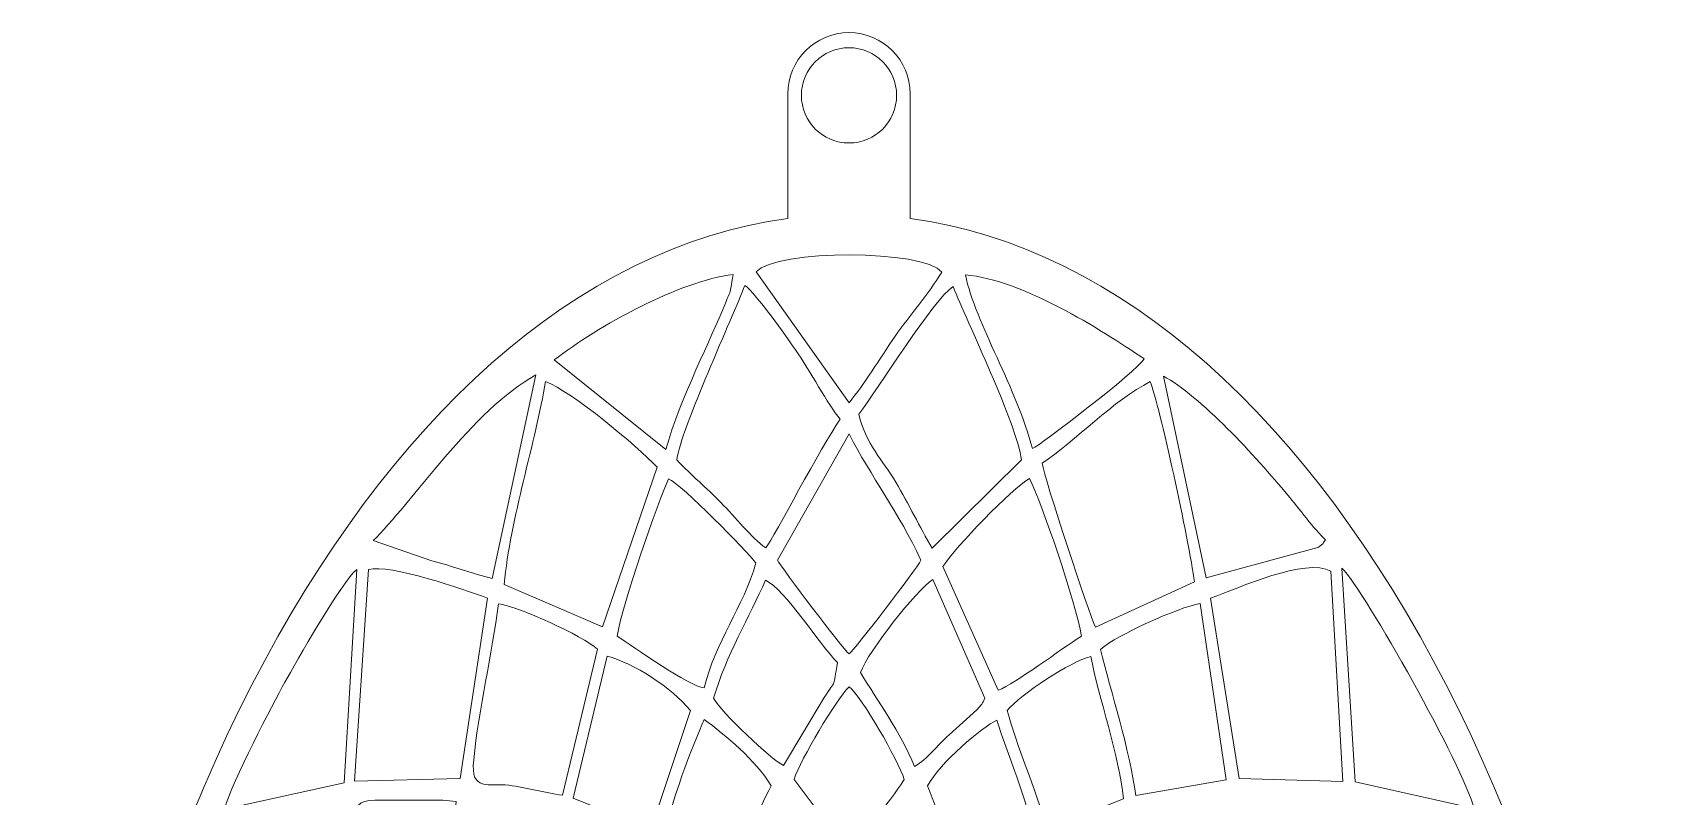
# Model space of a CAD drawing. Header units: millimetres. Extents: x -95 to 95, y -175 to 175.
# Drawn here: x 34.8 to 94.8, y 28.3 to 56.3 of the extents above; entities that cross this region are included whole.
import ezdxf

# ---------------------------------------------------------------- set-up
doc = ezdxf.new("R2010")
doc.units = ezdxf.units.MM
doc.header["$MEASUREMENT"] = 0
doc.layers.add('Camada 1', color=7, linetype='Continuous')

msp = doc.modelspace()

# ---------------------------------------------------------------- linework, layer by layer
at = {"layer": 'Camada 1', "color": 250, "lineweight": 9}
msp.add_ellipse((64.7548, 54.0118), major_axis=(1.7502, 0), ratio=0.9998857, dxfattribs=at)
for points, knots in [([(67.0046, 54.0657), (67.0046, 54.0657), (67.0046, 49.4857), (67.0046, 49.4857), (67.0046, 49.4857), (82.5225, 47.4014), (94.7546, 23.9353), (94.7546, -4.7067), (94.7546, -4.7067), (94.7546, -34.7198), (81.3236, -59.0509), (64.7546, -59.0509), (64.7546, -59.0509), (48.1856, -59.0509), (34.7546, -34.7198), (34.7546, -4.7067), (34.7546, -4.7067), (34.7546, 23.9353), (46.9867, 47.4014), (62.5046, 49.4857), (62.5046, 49.4857), (62.5046, 49.4857), (62.5046, 54.0657), (62.5046, 54.0657), (62.5046, 54.0657), (62.5046, 55.3084), (63.5119, 56.3157), (64.7546, 56.3157), (64.7546, 56.3157), (65.9973, 56.3157), (67.0046, 55.3084), (67.0046, 54.0657)], [0, 0, 0, 0, 0.1111111, 0.1111111, 0.1111111, 0.1111111, 0.2222222, 0.2222222, 0.2222222, 0.2222222, 0.3333333, 0.3333333, 0.3333333, 0.3333333, 0.4444444, 0.4444444, 0.4444444, 0.4444444, 0.5555556, 0.5555556, 0.5555556, 0.5555556, 0.6666667, 0.6666667, 0.6666667, 0.6666667, 0.7777778, 0.7777778, 0.7777778, 0.7777778, 1, 1, 1, 1]), ([(61.3401, 47.5257), (61.3401, 47.5257), (64.7549, 42.7174), (64.7549, 42.7174), (64.7549, 42.7174), (65.3371, 43.4258), (65.8666, 44.3109), (66.4514, 45.1577), (66.4514, 45.1577), (66.9988, 45.9504), (67.6482, 46.6766), (68.166, 47.5176), (68.166, 47.5176), (67.5175, 48.349), (62.0667, 48.3685), (61.3401, 47.5257)], [0, 0, 0, 0, 0.2, 0.2, 0.2, 0.2, 0.4, 0.4, 0.4, 0.4, 0.6, 0.6, 0.6, 0.6, 1, 1, 1, 1]), ([(53.925, 44.2887), (53.925, 44.2887), (58.0237, 41.0023), (58.0237, 41.0023), (58.0237, 41.0023), (58.5462, 42.8674), (59.7342, 45.1548), (60.187, 46.3127), (60.187, 46.3127), (60.4838, 47.0718), (60.3345, 46.5388), (60.4973, 47.4257), (60.4973, 47.4257), (58.5399, 47.1925), (55.5338, 45.5492), (53.925, 44.2887)], [0, 0, 0, 0, 0.2, 0.2, 0.2, 0.2, 0.4, 0.4, 0.4, 0.4, 0.6, 0.6, 0.6, 0.6, 1, 1, 1, 1]), ([(71.4943, 41.0283), (71.764, 41.1446), (75.3315, 43.8621), (75.6022, 44.3273), (75.6022, 44.3273), (73.9465, 45.4402), (71.1608, 47.2297), (69.0314, 47.4149), (69.0314, 47.4149), (69.4043, 45.6291), (70.9375, 43.2226), (71.4943, 41.0283)], [0, 0, 0, 0, 0.25, 0.25, 0.25, 0.25, 0.5, 0.5, 0.5, 0.5, 1, 1, 1, 1]), ([(58.4217, 40.612), (58.9848, 40.0421), (59.5123, 39.5867), (60.0479, 39.0469), (60.0479, 39.0469), (60.5815, 38.509), (61.1617, 37.7603), (61.693, 37.3821), (61.693, 37.3821), (62.0348, 37.8139), (63.7026, 41.0794), (64.4306, 42.109), (64.4306, 42.109), (63.9765, 42.6495), (63.3184, 43.8949), (62.7892, 44.6632), (62.7892, 44.6632), (62.4736, 45.1214), (61.3246, 46.74), (60.925, 47.0276), (60.925, 47.0276), (60.4955, 45.8875), (58.5864, 41.766), (58.4217, 40.612)], [0, 0, 0, 0, 0.1428571, 0.1428571, 0.1428571, 0.1428571, 0.2857143, 0.2857143, 0.2857143, 0.2857143, 0.4285714, 0.4285714, 0.4285714, 0.4285714, 0.5714286, 0.5714286, 0.5714286, 0.5714286, 0.7142857, 0.7142857, 0.7142857, 0.7142857, 1, 1, 1, 1]), ([(65.1178, 42.2916), (65.3681, 41.1968), (66.0034, 40.598), (66.475, 39.8024), (66.475, 39.8024), (66.9606, 38.9833), (67.3432, 38.1498), (67.8168, 37.3736), (67.8168, 37.3736), (67.8168, 37.3736), (71.0953, 40.612), (71.0953, 40.612), (71.0953, 40.612), (70.9201, 41.9495), (69.0783, 45.7105), (68.5823, 46.9845), (68.5823, 46.9845), (67.8662, 46.5257), (65.8153, 43.2096), (65.1178, 42.2916)], [0, 0, 0, 0, 0.1666667, 0.1666667, 0.1666667, 0.1666667, 0.3333333, 0.3333333, 0.3333333, 0.3333333, 0.5, 0.5, 0.5, 0.5, 0.6666667, 0.6666667, 0.6666667, 0.6666667, 1, 1, 1, 1]), ([(47.2659, 37.6474), (47.2659, 37.6474), (49.4228, 36.9118), (49.4228, 36.9118), (49.4228, 36.9118), (50.1444, 36.7208), (50.9265, 36.4311), (51.644, 36.2564), (51.644, 36.2564), (51.644, 36.2564), (53.2473, 43.7358), (53.2473, 43.7358), (53.2473, 43.7358), (50.9431, 42.4829), (48.64, 38.9688), (47.2659, 37.6474)], [0, 0, 0, 0, 0.2, 0.2, 0.2, 0.2, 0.4, 0.4, 0.4, 0.4, 0.6, 0.6, 0.6, 0.6, 1, 1, 1, 1]), ([(52.0846, 36.0423), (52.0846, 36.0423), (55.7001, 34.4832), (55.7001, 34.4832), (55.7001, 34.4832), (55.7001, 34.4832), (57.6995, 40.3529), (57.6995, 40.3529), (57.6995, 40.3529), (56.9636, 41.1283), (54.584, 43.1286), (53.6007, 43.491), (53.6007, 43.491), (53.252, 41.3218), (52.2986, 38.4388), (52.0846, 36.0423)], [0, 0, 0, 0, 0.2, 0.2, 0.2, 0.2, 0.4, 0.4, 0.4, 0.4, 0.6, 0.6, 0.6, 0.6, 1, 1, 1, 1]), ([(71.8481, 40.4968), (71.9468, 39.897), (73.5867, 34.9452), (73.8131, 34.4647), (73.8131, 34.4647), (73.8131, 34.4647), (77.4462, 36.1331), (77.4462, 36.1331), (77.4462, 36.1331), (77.2548, 37.6503), (76.156, 42.651), (75.826, 43.4913), (75.826, 43.4913), (74.4745, 42.8159), (73.0804, 41.3057), (71.8481, 40.4968)], [0, 0, 0, 0, 0.2, 0.2, 0.2, 0.2, 0.4, 0.4, 0.4, 0.4, 0.6, 0.6, 0.6, 0.6, 1, 1, 1, 1]), ([(77.8803, 36.2806), (77.8803, 36.2806), (81.9868, 37.3989), (81.9868, 37.3989), (81.9868, 37.3989), (82.2081, 37.5525), (82.1277, 37.4852), (82.2638, 37.6761), (82.2638, 37.6761), (81.8621, 38.058), (81.2593, 38.8669), (80.8805, 39.3225), (80.8805, 39.3225), (79.7126, 40.7268), (77.6383, 42.9988), (76.3075, 43.6897), (76.3075, 43.6897), (76.3075, 43.6897), (77.8803, 36.2806), (77.8803, 36.2806)], [0, 0, 0, 0, 0.1666667, 0.1666667, 0.1666667, 0.1666667, 0.3333333, 0.3333333, 0.3333333, 0.3333333, 0.5, 0.5, 0.5, 0.5, 0.6666667, 0.6666667, 0.6666667, 0.6666667, 1, 1, 1, 1]), ([(62.1265, 36.929), (62.2677, 36.6502), (64.5453, 33.6674), (64.7549, 33.4847), (64.7549, 33.4847), (64.9652, 33.6388), (67.2201, 36.5776), (67.3988, 36.929), (67.3988, 36.929), (66.5803, 38.6855), (65.5707, 40.0012), (64.7549, 41.5689), (64.7549, 41.5689), (64.7549, 41.5689), (62.1265, 36.929), (62.1265, 36.929)], [0, 0, 0, 0, 0.2, 0.2, 0.2, 0.2, 0.4, 0.4, 0.4, 0.4, 0.6, 0.6, 0.6, 0.6, 1, 1, 1, 1]), ([(56.2389, 34.1388), (56.8283, 33.7478), (58.8987, 32.2791), (59.4329, 32.2345), (59.4329, 32.2345), (59.8361, 33.9366), (60.8696, 35.1924), (61.3356, 36.8344), (61.3356, 36.8344), (60.9902, 37.2555), (58.6039, 39.7188), (58.1207, 39.9223), (58.1207, 39.9223), (57.7677, 39.145), (56.3941, 35.2716), (56.2389, 34.1388)], [0, 0, 0, 0, 0.2, 0.2, 0.2, 0.2, 0.4, 0.4, 0.4, 0.4, 0.6, 0.6, 0.6, 0.6, 1, 1, 1, 1]), ([(68.2016, 36.6988), (68.2016, 36.6988), (70.2339, 32.1498), (70.2339, 32.1498), (70.2339, 32.1498), (70.8751, 32.4029), (72.523, 33.6465), (73.2953, 34.1353), (73.2953, 34.1353), (73.0916, 35.4022), (71.8163, 39.0825), (71.3891, 39.9345), (71.3891, 39.9345), (70.7235, 39.5523), (68.6807, 37.4162), (68.2016, 36.6988)], [0, 0, 0, 0, 0.2, 0.2, 0.2, 0.2, 0.4, 0.4, 0.4, 0.4, 0.6, 0.6, 0.6, 0.6, 1, 1, 1, 1]), ([(46.577, 28.8107), (46.577, 28.8107), (50.4648, 28.9098), (50.4648, 28.9098), (50.4648, 28.9098), (50.4648, 28.9098), (51.4755, 35.5346), (51.4755, 35.5346), (51.4755, 35.5346), (50.5953, 35.8552), (47.8936, 36.8034), (47.0944, 36.5829), (47.0944, 36.5829), (47.0944, 36.5829), (46.577, 28.8107), (46.577, 28.8107)], [0, 0, 0, 0, 0.2, 0.2, 0.2, 0.2, 0.4, 0.4, 0.4, 0.4, 0.6, 0.6, 0.6, 0.6, 1, 1, 1, 1]), ([(78.0437, 35.5281), (78.0437, 35.5281), (79.0964, 28.9041), (79.0964, 28.9041), (79.0964, 28.9041), (79.0964, 28.9041), (82.9082, 28.8014), (82.9082, 28.8014), (82.9082, 28.8014), (82.9082, 28.8014), (82.4617, 36.5212), (82.4617, 36.5212), (82.4617, 36.5212), (81.5534, 37.0456), (79.0703, 35.9118), (78.0437, 35.5281)], [0, 0, 0, 0, 0.2, 0.2, 0.2, 0.2, 0.4, 0.4, 0.4, 0.4, 0.6, 0.6, 0.6, 0.6, 1, 1, 1, 1]), ([(83.3507, 28.7806), (83.3507, 28.7806), (87.7228, 27.8028), (87.7228, 27.8028), (87.7228, 27.8028), (87.3303, 29.3429), (83.7345, 35.7664), (82.8693, 36.6359), (82.8693, 36.6359), (82.8693, 36.6359), (83.3507, 28.7806), (83.3507, 28.7806)], [0, 0, 0, 0, 0.25, 0.25, 0.25, 0.25, 0.5, 0.5, 0.5, 0.5, 1, 1, 1, 1]), ([(41.7999, 27.7744), (41.7999, 27.7744), (46.1995, 28.7505), (46.1995, 28.7505), (46.1995, 28.7505), (46.1995, 28.7505), (46.6687, 36.5925), (46.6687, 36.5925), (46.6687, 36.5925), (46.1089, 36.1385), (44.4126, 33.1449), (44.0214, 32.4431), (44.0214, 32.4431), (43.5748, 31.6421), (42.0929, 28.8157), (41.7999, 27.7744)], [0, 0, 0, 0, 0.2, 0.2, 0.2, 0.2, 0.4, 0.4, 0.4, 0.4, 0.6, 0.6, 0.6, 0.6, 1, 1, 1, 1]), ([(59.7785, 31.8648), (60.0446, 31.3453), (61.9119, 29.5948), (62.3423, 29.384), (62.3423, 29.384), (62.3423, 29.384), (63.8456, 31.8838), (63.8456, 31.8838), (63.8456, 31.8838), (64.3085, 32.5973), (64.1596, 32.1966), (64.3317, 33.173), (64.3317, 33.173), (63.6737, 33.8179), (62.4143, 35.8606), (61.6825, 36.1944), (61.6825, 36.1944), (61.1014, 34.8695), (60.2363, 33.4136), (59.7785, 31.8648)], [0, 0, 0, 0, 0.1666667, 0.1666667, 0.1666667, 0.1666667, 0.3333333, 0.3333333, 0.3333333, 0.3333333, 0.5, 0.5, 0.5, 0.5, 0.6666667, 0.6666667, 0.6666667, 0.6666667, 1, 1, 1, 1]), ([(65.1725, 32.7982), (65.8258, 31.7468), (66.6351, 30.6155), (67.163, 29.3507), (67.163, 29.3507), (67.6602, 29.6438), (67.9694, 30.0909), (68.4359, 30.5138), (68.4359, 30.5138), (68.4359, 30.5138), (69.4541, 31.4294), (69.4541, 31.4294), (69.4541, 31.4294), (69.7486, 31.7749), (69.5949, 31.5668), (69.7502, 31.8648), (69.7502, 31.8648), (69.7502, 31.8648), (67.8308, 36.2182), (67.8308, 36.2182), (67.8308, 36.2182), (67.204, 35.8066), (65.4751, 33.5936), (65.1725, 32.7982)], [0, 0, 0, 0, 0.1428571, 0.1428571, 0.1428571, 0.1428571, 0.2857143, 0.2857143, 0.2857143, 0.2857143, 0.4285714, 0.4285714, 0.4285714, 0.4285714, 0.5714286, 0.5714286, 0.5714286, 0.5714286, 0.7142857, 0.7142857, 0.7142857, 0.7142857, 1, 1, 1, 1]), ([(54.225, 28.2962), (54.225, 28.2962), (55.5131, 33.6546), (55.5131, 33.6546), (55.5131, 33.6546), (54.9547, 34.1641), (52.637, 35.2104), (51.8693, 35.3302), (51.8693, 35.3302), (51.6393, 33.4663), (51.1484, 31.482), (50.9616, 29.5912), (50.9616, 29.5912), (50.842, 28.3815), (51.5212, 28.7598), (52.2537, 28.6586), (52.2537, 28.6586), (52.9035, 28.5689), (53.5473, 28.3794), (54.225, 28.2962)], [0, 0, 0, 0, 0.1666667, 0.1666667, 0.1666667, 0.1666667, 0.3333333, 0.3333333, 0.3333333, 0.3333333, 0.5, 0.5, 0.5, 0.5, 0.6666667, 0.6666667, 0.6666667, 0.6666667, 1, 1, 1, 1]), ([(73.9979, 33.6533), (74.3841, 32.0746), (75.0646, 29.9891), (75.2948, 28.2782), (75.2948, 28.2782), (75.2948, 28.2782), (78.6133, 28.8636), (78.6133, 28.8636), (78.6133, 28.8636), (78.6133, 28.8636), (77.6617, 35.3429), (77.6617, 35.3429), (77.6617, 35.3429), (76.8169, 35.1793), (74.6362, 34.1982), (73.9979, 33.6533)], [0, 0, 0, 0, 0.2, 0.2, 0.2, 0.2, 0.4, 0.4, 0.4, 0.4, 0.6, 0.6, 0.6, 0.6, 1, 1, 1, 1]), ([(54.6187, 28.1811), (54.6187, 28.1811), (57.4752, 27.0323), (57.4752, 27.0323), (57.4752, 27.0323), (57.4752, 27.0323), (58.9261, 31.4045), (58.9261, 31.4045), (58.9261, 31.4045), (58.2365, 32.2506), (56.828, 33.1561), (55.8693, 33.4041), (55.8693, 33.4041), (55.8693, 33.4041), (54.6187, 28.1811), (54.6187, 28.1811)], [0, 0, 0, 0, 0.2, 0.2, 0.2, 0.2, 0.4, 0.4, 0.4, 0.4, 0.6, 0.6, 0.6, 0.6, 1, 1, 1, 1]), ([(70.5697, 31.4045), (70.9093, 30.0852), (71.6105, 28.5857), (72.027, 27.0434), (72.027, 27.0434), (72.027, 27.0434), (74.8474, 28.1539), (74.8474, 28.1539), (74.8474, 28.1539), (74.6781, 29.7842), (73.9276, 31.8942), (73.6386, 33.3924), (73.6386, 33.3924), (72.8919, 33.2081), (71.0693, 31.9974), (70.5697, 31.4045)], [0, 0, 0, 0, 0.2, 0.2, 0.2, 0.2, 0.4, 0.4, 0.4, 0.4, 0.6, 0.6, 0.6, 0.6, 1, 1, 1, 1]), ([(62.735, 28.8724), (62.735, 28.8724), (64.7549, 26.173), (64.7549, 26.173), (64.7549, 26.173), (64.8947, 26.2897), (66.6317, 28.5842), (66.7857, 28.8724), (66.7857, 28.8724), (66.5535, 29.5959), (65.2353, 31.8904), (64.7549, 32.2807), (64.7549, 32.2807), (64.2607, 31.7627), (62.986, 29.6267), (62.735, 28.8724)], [0, 0, 0, 0, 0.2, 0.2, 0.2, 0.2, 0.4, 0.4, 0.4, 0.4, 0.6, 0.6, 0.6, 0.6, 1, 1, 1, 1]), ([(57.9628, 26.6911), (57.9628, 26.6911), (60.4311, 25.0176), (60.4311, 25.0176), (60.4311, 25.0176), (60.699, 26.2435), (61.4526, 27.7369), (61.8939, 28.6422), (61.8939, 28.6422), (61.3397, 29.5614), (60.1961, 30.5149), (59.4329, 31.0808), (59.4329, 31.0808), (59.0161, 30.1038), (58.1624, 27.9699), (57.9628, 26.6911)], [0, 0, 0, 0, 0.2, 0.2, 0.2, 0.2, 0.4, 0.4, 0.4, 0.4, 0.6, 0.6, 0.6, 0.6, 1, 1, 1, 1]), ([(67.6437, 28.6422), (67.7677, 28.2168), (68.9368, 25.5543), (69.1257, 25.2435), (69.1257, 25.2435), (69.7444, 25.1139), (70.8479, 26.3279), (71.5655, 26.6696), (71.5655, 26.6696), (71.343, 28.0982), (70.5282, 29.9114), (70.1865, 31.0528), (70.1865, 31.0528), (69.6681, 30.8137), (68.0696, 29.4603), (67.6437, 28.6422)], [0, 0, 0, 0, 0.2, 0.2, 0.2, 0.2, 0.4, 0.4, 0.4, 0.4, 0.6, 0.6, 0.6, 0.6, 1, 1, 1, 1]), ([(46.5154, 24.9592), (46.5154, 24.9592), (46.5154, 22.1969), (46.5154, 22.1969), (46.5154, 22.1969), (46.5154, 22.1969), (46.5244, 21.2842), (46.5244, 21.2842), (46.5244, 21.2842), (46.5244, 21.2842), (49.8048, 22.2275), (49.8048, 22.2275), (49.8048, 22.2275), (49.8048, 22.2275), (50.3214, 28.0611), (50.3214, 28.0611), (50.3214, 28.0611), (50.3214, 28.0611), (49.8282, 28.1159), (49.8282, 28.1159), (49.8282, 28.1159), (49.8282, 28.1159), (48.1695, 28.109), (48.1695, 28.109), (48.1695, 28.109), (46.3117, 28.1085), (46.5152, 28.3567), (46.5154, 24.9592)], [0, 0, 0, 0, 0.125, 0.125, 0.125, 0.125, 0.25, 0.25, 0.25, 0.25, 0.375, 0.375, 0.375, 0.375, 0.5, 0.5, 0.5, 0.5, 0.625, 0.625, 0.625, 0.625, 0.75, 0.75, 0.75, 0.75, 1, 1, 1, 1])]:
    msp.add_open_spline(points, degree=3, knots=knots, dxfattribs=at)

doc.saveas('drawing.dxf')
